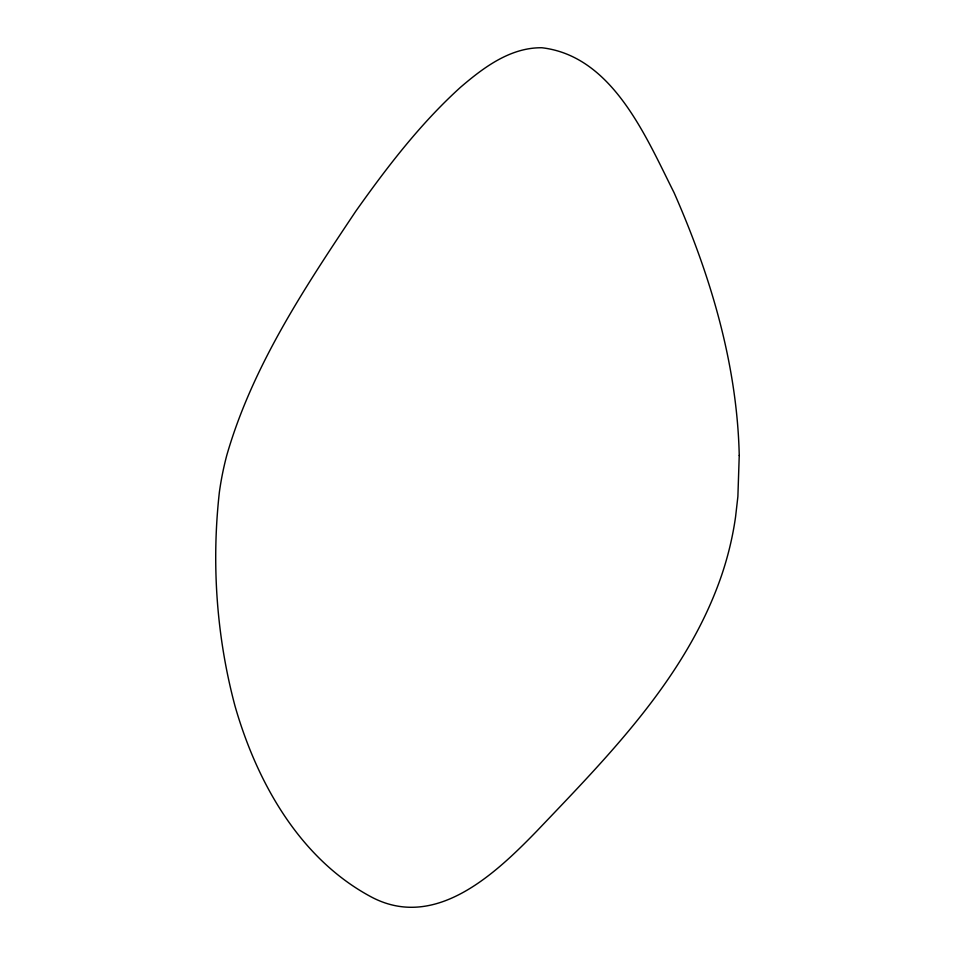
<?xml version="1.0" encoding="UTF-8"?>
<svg xmlns="http://www.w3.org/2000/svg" width="955" height="955" viewBox="0 0 955 955"><rect width="100%" height="100%" fill="white"/><g stroke="black" fill="none" stroke-linecap="round" stroke-linejoin="round"><path stroke-width="1.43" d="M739.242 455.475L737.881 496.6L735.577 516.774A398.199 344.087 -14.4 0 1 721.693 575.053C686.884 676.928 609.278 754.999 536.662 831.244C495.191 873.897 435.194 930.898 371.316 896.96C299.536 858.664 256.764 781.954 235.014 706.043C216.487 636.627 211.365 563.534 219.375 492.171A389.282 345.722 2.8 0 1 226.789 455.272C252.49 366.135 304.729 287.622 355.773 211.246C387.097 167.065 420.319 123.672 460.596 87.203C483.481 67.59 510.245 47.404 541.867 47.75C612.704 56.07 645.938 136.923 674.051 192.635C710.556 275.529 737.176 364.368 739.242 455.475"/></g></svg>
